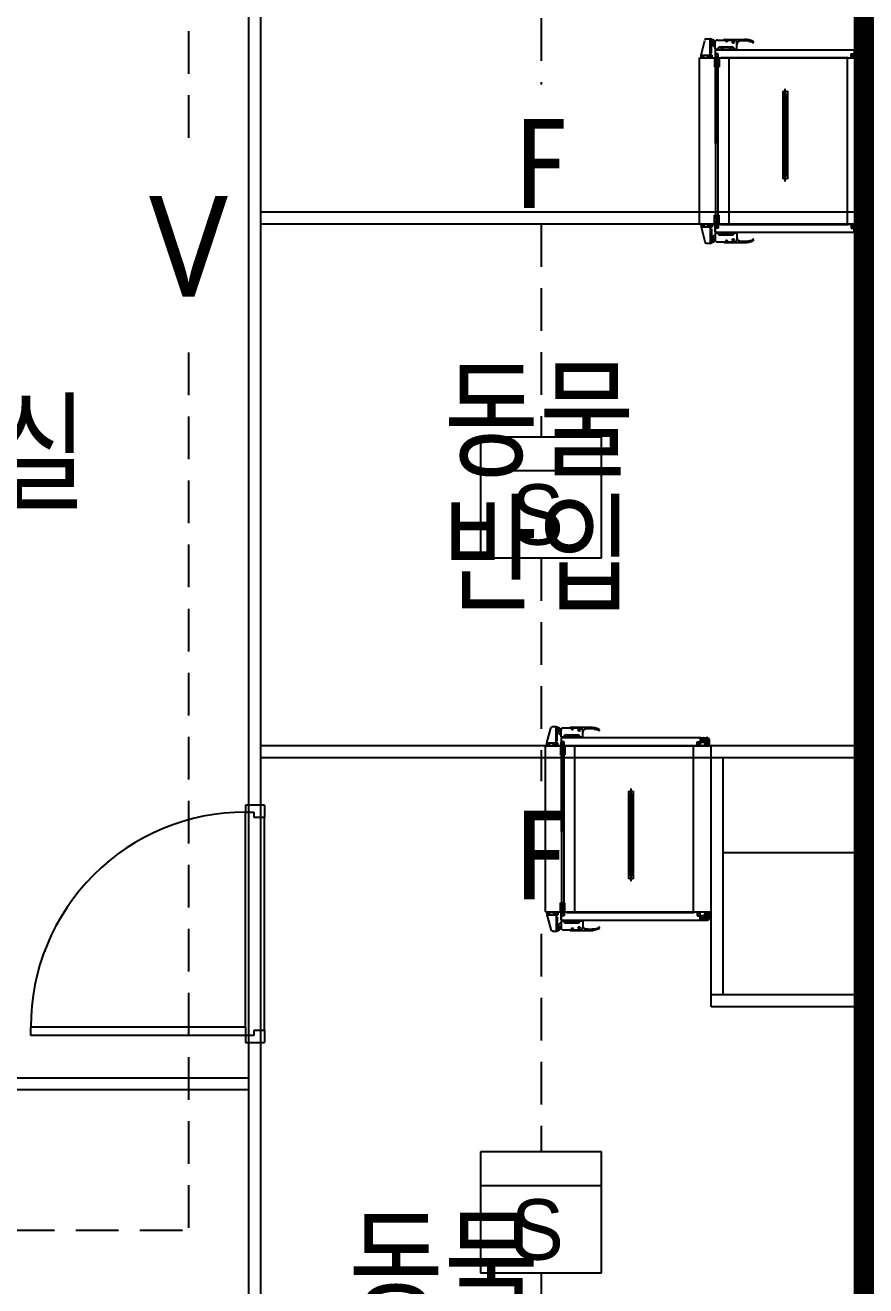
# Model space of a CAD drawing. Header units: millimetres. Extents: x 1710 to 94914, y 1329 to 63037.
# Drawn here: x 56738 to 60283, y 34068 to 39382 of the extents above; entities that cross this region are included whole.
import ezdxf
from ezdxf.enums import TextEntityAlignment as Align

# ---------------------------------------------------------------- set-up
doc = ezdxf.new("R2010")
doc.units = ezdxf.units.MM
doc.header["$LTSCALE"] = 120
doc.linetypes.add('HIDDENX2', pattern=[0.75, 0.5, -0.25])
for name, color, linetype in [('6구역', 51, 'Continuous'), ('ARCH', 9, 'Continuous'), ('DET', 2, 'Continuous'), ('DET-S', 2, 'Continuous'), ('fire', 2, 'Continuous'), ('fire-l', 4, 'Continuous'), ('STROBE', 1, 'Continuous')]:
    doc.layers.add(name, color=color, linetype=linetype)
doc.styles.add('GHD', font='')
doc.styles.add('ghs', font='')
doc.styles.add('SUKWOO', font='malgun.ttf')
doc.styles.add('돋움', font='')
doc.styles.get('GHD').set_extended_font_data('Dotum')
doc.styles.get('ghs').set_extended_font_data('Dotum')
doc.styles.get('돋움').set_extended_font_data('DotumChe')

# ---------------------------------------------------------------- blocks, each defined once
blk = doc.blocks.new('e-01')
at = {"layer": 'DET'}
for p, q in [((1.5, 1.5), (-1.5, 1.5)), ((-1.5, 1.5), (-1.5, -1.5)), ((1.5, -1.5), (1.5, 1.5)), ((1.5, 0.66), (-1.5, 0.66))]:
    blk.add_line(p, q, dxfattribs=at)
at = {"layer": 'DET-S'}
blk.add_line((-1.5, -1.5), (1.5, -1.5), dxfattribs=at)
at = {"layer": 'DET', "color": 1, "style": 'ghs'}
blk.add_text('S', height=1.5, dxfattribs=at).set_placement((-0.745, -1.172))

msp = doc.modelspace()

# ---------------------------------------------------------------- linework, layer by layer
at = {"layer": '6구역', "linetype": 'Continuous', "const_width": 100, "elevation": 0}
msp.add_lwpolyline([(50928.6, 27153), (53956.4, 27051.3), (56193.4, 27186.9), (57667.4, 27375.3), (59631.3, 27751.8), (59631.3, 21444.2), (62781.3, 21444.2), (62781.3, 24501.6), (66881.3, 24501.6), (66881.3, 29294.2), (71831.3, 29294.2), (71831.3, 31794.2), (66581.3, 31794.2), (66581.3, 39394.2), (62781.3, 39394.2), (62781.3, 44444), (60281.3, 44444), (60281.3, 31994.2), (50381.3, 31994.2)], dxfattribs=at)
at = {"layer": 'ARCH', "color": 9}
for p, q in [((57681.3, 32154.2, 0), (57681.3, 44234.2, 0)), ((57731.3, 32154.2, 0), (57731.3, 44234.2, 0)), ((60281.4, 43844.2, 0), (60281.3, 31994.2, 0)), ((60281.3, 40819.2, 0), (60281.3, 31994.2, 0)), ((59611.1, 39325.4, 0), (59626.6, 39325.4, 0)), ((59626.6, 39256.5, 0), (59626.6, 39325.4, 0)), ((59626.6, 39310.3, 0), (59626.6, 39324.4, 0)), ((59627.6, 39325.3, 0), (59629.2, 39325.3, 0)), ((59629.7, 39325.2, 0), (59640.8, 39317.9, 0)), ((59588, 39256.7, 0), (59604.3, 39318.5, 0)), ((59627.6, 39309.3, 0), (59638, 39309.3, 0)), ((59631.4, 39265, 0), (59631.4, 39309.3, 0)), ((59636.1, 39306.8, 0), (59636.1, 39303, 0)), ((59647.4, 39306.8, 0), (59636.1, 39306.8, 0)), ((59647.4, 39282, 0), (59647.4, 39310.3, 0)), ((59647.4, 39292.6, 0), (59647.4, 39292.6, 0)), ((59647.4, 39282, 0), (59739, 39282, 0)), ((59647.4, 39279.1, 0), (60234.2, 39279.1, 0)), ((59647.4, 39279.1, 0), (59647.4, 39246.1, 0)), ((59656.9, 39319.7, 0), (59729.5, 39319.7, 0)), ((59670.1, 39290.5, 0), (59716.3, 39290.5, 0)), ((59675.7, 39288.6, 0), (59673.8, 39290.5, 0)), ((59675.7, 39288.6, 0), (59679.5, 39288.6, 0)), ((59675.7, 39282, 0), (59675.7, 39288.6, 0)), ((59677.6, 39279.5, 0), (59677.6, 39292.5, 0)), ((59679.5, 39288.6, 0), (59681.4, 39290.5, 0)), ((59679.5, 39282, 0), (59679.5, 39288.6, 0)), ((59688, 39322.6, 0), (59770.9, 39322.6, 0)), ((59691.8, 39315, 0), (59699.3, 39315, 0)), ((59695.5, 39318.8, 0), (59695.5, 39311.2, 0)), ((59709.7, 39288.6, 0), (59707.8, 39290.5, 0)), ((59709.7, 39288.6, 0), (59713.5, 39288.6, 0)), ((59709.7, 39282, 0), (59709.7, 39288.6, 0)), ((59711.6, 39279.5, 0), (59711.6, 39292.5, 0)), ((59713.5, 39288.6, 0), (59715.4, 39290.5, 0)), ((59713.5, 39282, 0), (59713.5, 39288.6, 0)), ((59718.2, 39310.3, 0), (59729.5, 39310.3, 0)), ((59723.9, 39315.9, 0), (59723.9, 39304.6, 0)), ((59739, 39282, 0), (59739, 39310.3, 0)), ((59787.8, 39314.9, 0), (59802.8, 39311.9, 0)), ((59802.8, 39311.9, 0), (59808, 39311.2, 0)), ((59809, 39312.3, 0), (59808.9, 39312.8, 0)), ((60234.2, 39279.1, 0), (60234.2, 39246.1, 0)), ((60235.2, 39262.6, 0), (60235.2, 39275.8, 0)), ((60242.8, 39271.6, 0), (60235.2, 39271.6, 0)), ((60238, 39278.7, 0), (60263.5, 39278.7, 0)), ((60242.8, 39256.9, 0), (60242.8, 39281.1, 0)), ((60242.8, 39271.6, 0), (60244.6, 39274, 0)), ((60242.8, 39266.9, 0), (60242.8, 39271.6, 0)), ((60244.6, 39264.5, 0), (60244.6, 39274, 0)), ((60249.4, 39274, 0), (60244.6, 39274, 0)), ((60249.4, 39262.6, 0), (60249.4, 39275.8, 0)), ((60249.4, 39274.9, 0), (60249.4, 39264.5, 0)), ((60249.4, 39263.6, 0), (60249.4, 39274, 0)), ((60263.5, 39271.1, 0), (60263.5, 39279.6, 0)), ((59581.3, 39244.2, 0), (60281.3, 39244.2, 0)), ((59581.3, 38544.2, 0), (59581.3, 39244.2, 0)), ((59588, 39256.5, 0), (59634.2, 39256.5, 0)), ((59588, 39245.3, 0), (59588, 39256.4, 0)), ((59588, 39245.3, 0), (59634.2, 39245.3, 0)), ((59595.5, 39253.7, 0), (59592.7, 39256.5, 0)), ((59595.5, 39253.7, 0), (59599.3, 39253.7, 0)), ((59595.5, 39245.3, 0), (59595.5, 39253.7, 0)), ((59597.4, 39241.9, 0), (59597.4, 39259.4, 0)), ((59599.3, 39253.7, 0), (59602.1, 39256.5, 0)), ((59599.3, 39245.3, 0), (59599.3, 39253.7, 0)), ((59615.3, 39245.3, 0), (59615.3, 39256.5, 0)), ((59622.9, 39253.5, 0), (59620, 39256.4, 0)), ((59622.9, 39253.5, 0), (59626.7, 39253.5, 0)), ((59622.9, 39245.3, 0), (59622.9, 39253.5, 0)), ((59624.8, 39242.3, 0), (59624.8, 39259.4, 0)), ((59626.6, 39265, 0), (59631.4, 39265, 0)), ((59626.7, 39253.5, 0), (59629.5, 39256.4, 0)), ((59626.7, 39245.3, 0), (59626.7, 39253.5, 0)), ((59634.2, 39245.3, 0), (59634.2, 39256.5, 0)), ((59645, 39206.5, 0), (59663.9, 39244.2, 0)), ((59645, 39244.2, 0), (59663.9, 39206.5, 0)), ((59645, 39244.2, 0), (59645, 39206.5, 0)), ((59660.5, 39261, 0), (59647.4, 39261, 0)), ((59648.6, 39246.1, 0), (59647.4, 39246.1, 0)), ((59648.6, 39244.8, 0), (59648.6, 39259.4, 0)), ((59648.6, 39259.4, 0), (59659.2, 39259.4, 0)), ((59659.2, 39244.8, 0), (59648.6, 39244.8, 0)), ((59649.1, 39252.1, 0), (59648.8, 39251.8, 0)), ((59649.1, 39252.1, 0), (59648.8, 39252.1, 0)), ((59649.3, 39248.3, 0), (59649.1, 39247.7, 0)), ((59649.8, 39248, 0), (59649.1, 39247.7, 0)), ((59649.8, 39248, 0), (59649.3, 39248.3, 0)), ((59649.3, 39244.2, 0), (59668.1, 39244.2, 0)), ((59649.3, 39244.2, 0), (59668.1, 39244.2, 0)), ((59650.4, 39245, 0), (59649.8, 39245.1, 0)), ((59649.8, 39245.1, 0), (59649.9, 39244.8, 0)), ((59650.4, 39245, 0), (59650.2, 39244.8, 0)), ((59651.6, 39255.1, 0), (59651.4, 39254.5, 0)), ((59652.1, 39254.8, 0), (59651.4, 39254.5, 0)), ((59652.1, 39254.8, 0), (59651.6, 39255.1, 0)), ((59651.7, 39259.4, 0), (59651.8, 39259.3, 0)), ((59651.9, 39259.4, 0), (59651.8, 39259.3, 0)), ((59652.9, 39249.4, 0), (59653, 39248.5, 0)), ((59653.7, 39249.3, 0), (59652.9, 39249.4, 0)), ((59653.7, 39249.3, 0), (59653, 39248.5, 0)), ((59654.5, 39258.6, 0), (59654, 39258.7, 0)), ((59654, 39258.7, 0), (59654.1, 39258.1, 0)), ((59654.5, 39258.6, 0), (59654.1, 39258.1, 0)), ((59654.4, 39204.2, 0), (59654.4, 39247.7, 0)), ((59655.8, 39251.5, 0), (59655.3, 39251.6, 0)), ((59655.3, 39251.6, 0), (59655.4, 39251, 0)), ((59655.8, 39251.5, 0), (59655.4, 39251, 0)), ((59657.2, 39251.3, 0), (59657, 39250.7, 0)), ((59657.7, 39251, 0), (59657, 39250.7, 0)), ((59657.7, 39251, 0), (59657.2, 39251.3, 0)), ((59659.2, 39259.4, 0), (59659.2, 39244.8, 0)), ((59659.4, 39257.7, 0), (59659.3, 39257.6, 0)), ((59659.4, 39257.6, 0), (59659.3, 39257.6, 0)), ((59660.5, 39246.2, 0), (59660.5, 39261, 0)), ((59663.9, 39244.2, 0), (59663.9, 39206.5, 0)), ((59670.9, 39246.1, 0), (60208.4, 39246.1, 0)), ((59706.3, 38544.2, 0), (59706.3, 39244.2, 0)), ((60206.3, 38544.2, 0), (60206.3, 39244.2, 0)), ((60221.1, 39246.2, 0), (60221.1, 39261, 0)), ((60221.1, 39261, 0), (60234.1, 39261, 0)), ((60222.4, 39259.4, 0), (60222.4, 39244.8, 0)), ((60233, 39259.4, 0), (60222.4, 39259.4, 0)), ((60222.4, 39257.7, 0), (60222.4, 39257.6, 0)), ((60222.4, 39257.6, 0), (60222.4, 39257.6, 0)), ((60222.4, 39244.8, 0), (60233, 39244.8, 0)), ((60224.1, 39251, 0), (60224.5, 39251.3, 0)), ((60224.1, 39251, 0), (60224.7, 39250.7, 0)), ((60224.5, 39251.3, 0), (60224.7, 39250.7, 0)), ((60225.9, 39251.5, 0), (60226.5, 39251.6, 0)), ((60225.9, 39251.5, 0), (60226.4, 39251, 0)), ((60226.5, 39251.6, 0), (60226.4, 39251, 0)), ((60227.2, 39258.6, 0), (60227.8, 39258.7, 0)), ((60227.2, 39258.6, 0), (60227.7, 39258.1, 0)), ((60227.8, 39258.7, 0), (60227.7, 39258.1, 0)), ((60228, 39249.3, 0), (60228.9, 39249.4, 0)), ((60228, 39249.3, 0), (60228.8, 39248.5, 0)), ((60228.9, 39249.4, 0), (60228.8, 39248.5, 0)), ((60229.7, 39254.8, 0), (60230.2, 39255.1, 0)), ((60229.7, 39254.8, 0), (60230.4, 39254.5, 0)), ((60229.9, 39259.4, 0), (60230, 39259.3, 0)), ((60230, 39259.4, 0), (60230, 39259.3, 0)), ((60230.2, 39255.1, 0), (60230.4, 39254.5, 0)), ((60231.4, 39245, 0), (60232, 39245.1, 0)), ((60231.4, 39245, 0), (60231.6, 39244.8, 0)), ((60232, 39245.1, 0), (60231.9, 39244.8, 0)), ((60232, 39248, 0), (60232.5, 39248.3, 0)), ((60232, 39248, 0), (60232.7, 39247.7, 0)), ((60232.5, 39248.3, 0), (60232.7, 39247.7, 0)), ((60232.7, 39252.1, 0), (60233, 39251.8, 0)), ((60232.7, 39252.1, 0), (60233, 39252.1, 0)), ((60233, 39244.8, 0), (60233, 39259.4, 0)), ((60233, 39246.1, 0), (60234.2, 39246.1, 0)), ((60250.3, 39269.2, 0), (60235.2, 39269.2, 0)), ((60242.8, 39266.9, 0), (60235.2, 39266.9, 0)), ((60238, 39259.8, 0), (60263.5, 39259.8, 0)), ((60242.8, 39266.9, 0), (60244.6, 39264.5, 0)), ((60249.4, 39264.5, 0), (60244.6, 39264.5, 0)), ((60261.6, 39269.2, 0), (60253.1, 39269.2, 0)), ((60254.1, 39269.2, 0), (60254.1, 39259.9, 0)), ((60254.1, 39259.9, 0), (60254.1, 39252.2, 0)), ((60254.1, 39248.5, 0), (60254.1, 39252.2, 0)), ((60256.9, 39255.1, 0), (60270.1, 39255.1, 0)), ((60256.9, 39245.6, 0), (60270.1, 39245.6, 0)), ((60258.8, 39255.1, 0), (60258.8, 39250.4, 0)), ((60258.8, 39250.4, 0), (60268.2, 39250.4, 0)), ((60261.2, 39248.5, 0), (60258.8, 39250.4, 0)), ((60261.2, 39248.5, 0), (60265.9, 39248.5, 0)), ((60261.2, 39248.5, 0), (60261.2, 39245.6, 0)), ((60262.6, 39269.2, 0), (60264.5, 39269.2, 0)), ((60263.5, 39270.2, 0), (60263.5, 39268.3, 0)), ((60263.5, 39267.3, 0), (60263.5, 39258.9, 0)), ((60263.5, 39256.1, 0), (60263.5, 39244.5, 0)), ((60265.4, 39269.2, 0), (60273.9, 39269.2, 0)), ((60265.9, 39248.5, 0), (60268.2, 39250.4, 0)), ((60265.9, 39248.5, 0), (60265.9, 39245.6, 0)), ((60268.2, 39255.1, 0), (60268.2, 39250.4, 0)), ((60273, 39252.2, 0), (60273, 39269.2, 0)), ((60273, 39248.5, 0), (60273, 39252.2, 0)), ((60281.3, 38544.2, 0), (60281.3, 39244.2, 0)), ((59645, 39206.5, 0), (59663.9, 39206.5, 0)), ((59649.6, 39206.5, 0), (59649.6, 38582, 0)), ((59649.6, 38883.9, 0), (59649.6, 39206.5, 0)), ((59659.2, 39206.5, 0), (59659.2, 38582, 0)), ((59659.2, 38883.9, 0), (59659.2, 39206.5, 0)), ((59943, 38723.8, 0), (59943, 39114.6, 0)), ((59933.8, 38734.4, 0), (59933.8, 39104.1, 0)), ((59933.8, 39104.1, 0), (59952.3, 39104.1, 0)), ((59933.8, 39091.2, 0), (59952.3, 39091.2, 0)), ((59937, 38750.5, 0), (59937, 39087.9, 0)), ((59937, 39087.9, 0), (59949, 39087.9, 0)), ((59949, 39087.9, 0), (59949, 38750.5, 0)), ((59952.3, 39104.1, 0), (59952.3, 38734.4, 0)), ((59952.3, 38747.3, 0), (59933.8, 38747.3, 0)), ((59949, 38750.5, 0), (59937, 38750.5, 0)), ((59952.3, 38734.4, 0), (59933.8, 38734.4, 0)), ((60281.3, 38594.2, 0), (57731.3, 38594.2, 0)), ((59645, 38544.2, 0), (59645, 38582, 0)), ((59645, 38582, 0), (59663.9, 38544.2, 0)), ((59645, 38544.2, 0), (59663.9, 38582, 0)), ((59645, 38582, 0), (59663.9, 38582, 0)), ((59654.4, 38584.3, 0), (59654.4, 38540.7, 0)), ((59663.9, 38544.2, 0), (59663.9, 38582, 0)), ((60281.3, 38544.2, 0), (57731.3, 38544.2, 0)), ((59581.3, 38544.2, 0), (60281.3, 38544.2, 0)), ((59588, 38543.1, 0), (59634.2, 38543.1, 0)), ((59588, 38543.1, 0), (59588, 38532.1, 0)), ((59588, 38531.9, 0), (59634.2, 38531.9, 0)), ((59588, 38531.7, 0), (59604.3, 38469.9, 0)), ((59595.5, 38534.8, 0), (59592.7, 38531.9, 0)), ((59595.5, 38543.1, 0), (59595.5, 38534.8, 0)), ((59595.5, 38534.8, 0), (59599.3, 38534.8, 0)), ((59597.4, 38546.6, 0), (59597.4, 38529, 0)), ((59599.3, 38543.1, 0), (59599.3, 38534.8, 0)), ((59599.3, 38534.8, 0), (59602.1, 38531.9, 0)), ((59615.3, 38543.1, 0), (59615.3, 38531.9, 0)), ((59622.9, 38534.9, 0), (59620, 38532.1, 0)), ((59622.9, 38543.1, 0), (59622.9, 38534.9, 0)), ((59622.9, 38534.9, 0), (59626.7, 38534.9, 0)), ((59624.8, 38546.2, 0), (59624.8, 38529, 0)), ((59626.6, 38531.9, 0), (59626.6, 38463, 0)), ((59626.7, 38543.1, 0), (59626.7, 38534.9, 0)), ((59626.7, 38534.9, 0), (59629.5, 38532.1, 0)), ((59634.2, 38543.1, 0), (59634.2, 38531.9, 0)), ((59647.4, 38509.3, 0), (59647.4, 38542.3, 0)), ((59648.6, 38542.3, 0), (59647.4, 38542.3, 0)), ((59647.4, 38541.4, 0), (59647.4, 38509.3, 0)), ((59660.5, 38527.4, 0), (59647.4, 38527.4, 0)), ((59648.5, 38536.5, 0), (59648.2, 38536.8, 0)), ((59648.5, 38536.5, 0), (59648.2, 38536.5, 0)), ((59649.2, 38540.7, 0), (59648.5, 38540.9, 0)), ((59648.7, 38540.4, 0), (59648.5, 38540.9, 0)), ((59659.2, 38543.7, 0), (59648.6, 38543.7, 0)), ((59648.6, 38543.7, 0), (59648.6, 38529, 0)), ((59648.6, 38529, 0), (59659.2, 38529, 0)), ((59649.2, 38540.7, 0), (59648.7, 38540.4, 0)), ((59649.2, 38543.6, 0), (59649.3, 38543.9, 0)), ((59649.8, 38543.6, 0), (59649.2, 38543.6, 0)), ((59649.3, 38544.2, 0), (59668.1, 38544.2, 0)), ((59649.8, 38543.6, 0), (59649.6, 38543.9, 0)), ((59651.5, 38533.9, 0), (59650.8, 38534.1, 0)), ((59651, 38533.5, 0), (59650.8, 38534.1, 0)), ((59651.5, 38533.9, 0), (59651, 38533.5, 0)), ((59651.1, 38529.3, 0), (59651.2, 38529.4, 0)), ((59651.3, 38529.3, 0), (59651.2, 38529.4, 0)), ((59652.3, 38539.2, 0), (59652.4, 38540.1, 0)), ((59653.1, 38539.4, 0), (59652.3, 38539.2, 0)), ((59653.1, 38539.4, 0), (59652.4, 38540.1, 0)), ((59653.4, 38530, 0), (59653.5, 38530.6, 0)), ((59653.9, 38530, 0), (59653.4, 38530, 0)), ((59653.9, 38530, 0), (59653.5, 38530.6, 0)), ((59654.7, 38537.1, 0), (59654.8, 38537.7, 0)), ((59655.2, 38537.1, 0), (59654.7, 38537.1, 0)), ((59655.2, 38537.1, 0), (59654.8, 38537.7, 0)), ((59657.1, 38537.7, 0), (59656.4, 38537.9, 0)), ((59656.6, 38537.3, 0), (59656.4, 38537.9, 0)), ((59657.1, 38537.7, 0), (59656.6, 38537.3, 0)), ((59658.8, 38531, 0), (59658.7, 38531.1, 0)), ((59658.8, 38530.9, 0), (59658.7, 38531.1, 0)), ((59659.2, 38529, 0), (59659.2, 38543.7, 0)), ((59660.5, 38542.3, 0), (59660.5, 38527.4, 0)), ((59670.9, 38542.3, 0), (60208.4, 38542.3, 0)), ((60221.1, 38542.3, 0), (60221.1, 38527.4, 0)), ((60221.1, 38527.4, 0), (60234.1, 38527.4, 0)), ((60222.4, 38543.7, 0), (60233, 38543.7, 0)), ((60222.4, 38529, 0), (60222.4, 38543.7, 0)), ((60222.4, 38530.7, 0), (60222.4, 38530.8, 0)), ((60222.4, 38530.6, 0), (60222.4, 38530.8, 0)), ((60233, 38529, 0), (60222.4, 38529, 0)), ((60224.1, 38537.3, 0), (60224.7, 38537.6, 0)), ((60224.1, 38537.3, 0), (60224.5, 38537, 0)), ((60224.5, 38537, 0), (60224.7, 38537.6, 0)), ((60225.9, 38536.8, 0), (60226.4, 38537.4, 0)), ((60225.9, 38536.8, 0), (60226.5, 38536.8, 0)), ((60226.5, 38536.8, 0), (60226.4, 38537.4, 0)), ((60227.2, 38529.7, 0), (60227.7, 38530.3, 0)), ((60227.2, 38529.7, 0), (60227.8, 38529.7, 0)), ((60227.8, 38529.7, 0), (60227.7, 38530.3, 0)), ((60228, 38539.1, 0), (60228.8, 38539.8, 0)), ((60228, 38539.1, 0), (60228.9, 38538.9, 0)), ((60228.9, 38538.9, 0), (60228.8, 38539.8, 0)), ((60229.7, 38533.5, 0), (60230.4, 38533.8, 0)), ((60229.7, 38533.5, 0), (60230.2, 38533.2, 0)), ((60229.9, 38529, 0), (60230, 38529.1, 0)), ((60230, 38529, 0), (60230, 38529.1, 0)), ((60230.2, 38533.2, 0), (60230.4, 38533.8, 0)), ((60231.4, 38543.3, 0), (60231.6, 38543.6, 0)), ((60231.4, 38543.3, 0), (60232, 38543.3, 0)), ((60232, 38543.3, 0), (60231.9, 38543.6, 0)), ((60232, 38540.4, 0), (60232.7, 38540.6, 0)), ((60232, 38540.4, 0), (60232.5, 38540.1, 0)), ((60232.5, 38540.1, 0), (60232.7, 38540.6, 0)), ((60232.7, 38536.2, 0), (60233, 38536.5, 0)), ((60232.7, 38536.2, 0), (60233, 38536.2, 0)), ((60233, 38543.7, 0), (60233, 38529, 0)), ((60233, 38542.3, 0), (60234.2, 38542.3, 0)), ((60234.2, 38509.3, 0), (60234.2, 38542.3, 0)), ((60238, 38528.6, 0), (60263.5, 38528.6, 0)), ((60242.8, 38531.5, 0), (60242.8, 38507.3, 0)), ((60254.1, 38540, 0), (60254.1, 38536.2, 0)), ((60254.1, 38528.6, 0), (60254.1, 38536.2, 0)), ((60254.1, 38519.2, 0), (60254.1, 38528.6, 0)), ((60256.9, 38542.8, 0), (60270.1, 38542.8, 0)), ((60256.9, 38533.3, 0), (60270.1, 38533.3, 0)), ((60261.2, 38540, 0), (60258.8, 38538.1, 0)), ((60258.8, 38538.1, 0), (60268.2, 38538.1, 0)), ((60258.8, 38533.3, 0), (60258.8, 38538.1, 0)), ((60261.2, 38540, 0), (60261.2, 38542.8, 0)), ((60261.2, 38540, 0), (60265.9, 38540, 0)), ((60263.5, 38532.4, 0), (60263.5, 38544, 0)), ((60263.5, 38521.1, 0), (60263.5, 38529.6, 0)), ((60265.9, 38540, 0), (60265.9, 38542.8, 0)), ((60265.9, 38540, 0), (60268.2, 38538.1, 0)), ((60268.2, 38533.3, 0), (60268.2, 38538.1, 0)), ((60273, 38540, 0), (60273, 38536.2, 0)), ((60273, 38536.2, 0), (60273, 38519.2, 0)), ((59626.6, 38523.4, 0), (59631.4, 38523.4, 0)), ((59626.6, 38478.1, 0), (59626.6, 38464, 0)), ((59627.6, 38479.1, 0), (59638, 38479.1, 0)), ((59631.4, 38523.4, 0), (59631.4, 38479.1, 0)), ((59636.1, 38481.7, 0), (59636.1, 38485.4, 0)), ((59647.4, 38481.7, 0), (59636.1, 38481.7, 0)), ((59647.4, 38509.3, 0), (60234.2, 38509.3, 0)), ((59647.4, 38506.5, 0), (59739, 38506.5, 0)), ((59647.4, 38506.5, 0), (59647.4, 38478.1, 0)), ((59647.4, 38495.8, 0), (59647.4, 38495.8, 0)), ((59670.1, 38498, 0), (59716.3, 38498, 0)), ((59675.7, 38499.9, 0), (59673.8, 38498, 0)), ((59675.7, 38506.5, 0), (59675.7, 38499.9, 0)), ((59675.7, 38499.9, 0), (59679.5, 38499.9, 0)), ((59677.6, 38508.9, 0), (59677.6, 38495.9, 0)), ((59679.5, 38506.5, 0), (59679.5, 38499.9, 0)), ((59679.5, 38499.9, 0), (59681.4, 38498, 0)), ((59691.8, 38473.4, 0), (59699.3, 38473.4, 0)), ((59695.5, 38469.6, 0), (59695.5, 38477.2, 0)), ((59709.7, 38499.9, 0), (59707.8, 38498, 0)), ((59709.7, 38506.5, 0), (59709.7, 38499.9, 0)), ((59709.7, 38499.9, 0), (59713.5, 38499.9, 0)), ((59711.6, 38508.9, 0), (59711.6, 38495.9, 0)), ((59713.5, 38506.5, 0), (59713.5, 38499.9, 0)), ((59713.5, 38499.9, 0), (59715.4, 38498, 0)), ((59718.2, 38478.1, 0), (59729.5, 38478.1, 0)), ((59723.9, 38472.5, 0), (59723.9, 38483.8, 0)), ((59739, 38506.5, 0), (59739, 38478.1, 0)), ((59787.8, 38473.5, 0), (59802.8, 38476.5, 0)), ((59802.8, 38476.5, 0), (59808, 38477.2, 0)), ((59809, 38476.1, 0), (59808.9, 38475.7, 0)), ((60235.2, 38525.8, 0), (60235.2, 38512.6, 0)), ((60242.8, 38521.5, 0), (60235.2, 38521.5, 0)), ((60250.3, 38519.2, 0), (60235.2, 38519.2, 0)), ((60242.8, 38516.8, 0), (60235.2, 38516.8, 0)), ((60238, 38509.7, 0), (60263.5, 38509.7, 0)), ((60242.8, 38521.5, 0), (60244.6, 38523.9, 0)), ((60242.8, 38521.5, 0), (60242.8, 38516.8, 0)), ((60242.8, 38516.8, 0), (60244.6, 38514.5, 0)), ((60244.6, 38523.9, 0), (60244.6, 38514.5, 0)), ((60249.4, 38523.9, 0), (60244.6, 38523.9, 0)), ((60249.4, 38514.5, 0), (60244.6, 38514.5, 0)), ((60249.4, 38525.8, 0), (60249.4, 38512.6, 0)), ((60249.4, 38524.9, 0), (60249.4, 38514.5, 0)), ((60249.4, 38513.5, 0), (60249.4, 38523.9, 0)), ((60261.6, 38519.2, 0), (60253.1, 38519.2, 0)), ((60262.6, 38519.2, 0), (60264.5, 38519.2, 0)), ((60263.5, 38518.2, 0), (60263.5, 38520.1, 0)), ((60263.5, 38517.3, 0), (60263.5, 38508.8, 0)), ((60265.4, 38519.2, 0), (60273.9, 38519.2, 0)), ((59611.1, 38463, 0), (59626.6, 38463, 0)), ((59627.6, 38463.2, 0), (59629.2, 38463.2, 0)), ((59629.7, 38463.2, 0), (59640.8, 38470.5, 0)), ((59656.9, 38468.7, 0), (59729.5, 38468.7, 0)), ((59688, 38465.9, 0), (59770.9, 38465.9, 0)), ((58938, 36356.7, 0), (58954.3, 36418.5, 0)), ((58961.1, 36425.4, 0), (58976.6, 36425.4, 0)), ((58976.6, 36356.5, 0), (58976.6, 36425.4, 0)), ((58976.6, 36410.3, 0), (58976.6, 36424.4, 0)), ((58977.6, 36425.3, 0), (58979.2, 36425.3, 0)), ((58977.6, 36409.3, 0), (58988, 36409.3, 0)), ((58979.7, 36425.2, 0), (58990.8, 36417.9, 0)), ((58981.4, 36365, 0), (58981.4, 36409.3, 0)), ((58986.1, 36406.8, 0), (58986.1, 36403, 0)), ((58997.4, 36406.8, 0), (58986.1, 36406.8, 0)), ((58997.4, 36382, 0), (58997.4, 36410.3, 0)), ((59006.9, 36419.7, 0), (59079.5, 36419.7, 0)), ((59038, 36422.6, 0), (59120.9, 36422.6, 0)), ((59041.8, 36415, 0), (59049.3, 36415, 0)), ((59045.5, 36418.8, 0), (59045.5, 36411.2, 0)), ((59068.2, 36410.3, 0), (59079.5, 36410.3, 0)), ((59073.9, 36415.9, 0), (59073.9, 36404.6, 0)), ((59089, 36382, 0), (59089, 36410.3, 0)), ((59137.8, 36414.9, 0), (59152.8, 36411.9, 0)), ((59152.8, 36411.9, 0), (59158, 36411.2, 0)), ((59159, 36412.3, 0), (59158.9, 36412.8, 0)), ((58938, 36356.5, 0), (58984.2, 36356.5, 0)), ((58938, 36345.3, 0), (58938, 36356.4, 0)), ((58945.5, 36353.7, 0), (58942.7, 36356.5, 0)), ((58945.5, 36353.7, 0), (58949.3, 36353.7, 0)), ((58945.5, 36345.3, 0), (58945.5, 36353.7, 0)), ((58947.4, 36341.9, 0), (58947.4, 36359.4, 0)), ((58949.3, 36353.7, 0), (58952.1, 36356.5, 0)), ((58949.3, 36345.3, 0), (58949.3, 36353.7, 0)), ((58965.3, 36345.3, 0), (58965.3, 36356.5, 0)), ((58972.9, 36353.5, 0), (58970, 36356.4, 0)), ((58972.9, 36353.5, 0), (58976.7, 36353.5, 0)), ((58972.9, 36345.3, 0), (58972.9, 36353.5, 0)), ((58974.8, 36342.3, 0), (58974.8, 36359.4, 0)), ((58976.6, 36365, 0), (58981.4, 36365, 0)), ((58976.7, 36353.5, 0), (58979.5, 36356.4, 0)), ((58976.7, 36345.3, 0), (58976.7, 36353.5, 0)), ((58984.2, 36345.3, 0), (58984.2, 36356.5, 0)), ((58997.4, 36392.6, 0), (58997.4, 36392.6, 0)), ((58997.4, 36382, 0), (59089, 36382, 0)), ((58997.4, 36379.1, 0), (59584.2, 36379.1, 0)), ((58997.4, 36379.1, 0), (58997.4, 36346.1, 0)), ((59010.5, 36361, 0), (58997.4, 36361, 0)), ((58998.6, 36344.8, 0), (58998.6, 36359.4, 0)), ((58998.6, 36359.4, 0), (59009.2, 36359.4, 0)), ((58999.1, 36352.1, 0), (58998.8, 36351.8, 0)), ((58999.1, 36352.1, 0), (58998.8, 36352.1, 0)), ((58999.3, 36348.3, 0), (58999.1, 36347.7, 0)), ((58999.8, 36348, 0), (58999.1, 36347.7, 0)), ((58999.8, 36348, 0), (58999.3, 36348.3, 0)), ((59001.6, 36355.1, 0), (59001.4, 36354.5, 0)), ((59002.1, 36354.8, 0), (59001.4, 36354.5, 0)), ((59002.1, 36354.8, 0), (59001.6, 36355.1, 0)), ((59001.7, 36359.4, 0), (59001.8, 36359.3, 0)), ((59001.9, 36359.4, 0), (59001.8, 36359.3, 0)), ((59002.9, 36349.4, 0), (59003, 36348.5, 0)), ((59003.7, 36349.3, 0), (59002.9, 36349.4, 0)), ((59003.7, 36349.3, 0), (59003, 36348.5, 0)), ((59004.5, 36358.6, 0), (59004, 36358.7, 0)), ((59004, 36358.7, 0), (59004.1, 36358.1, 0)), ((59004.5, 36358.6, 0), (59004.1, 36358.1, 0)), ((59005.8, 36351.5, 0), (59005.3, 36351.6, 0)), ((59005.3, 36351.6, 0), (59005.4, 36351, 0)), ((59005.8, 36351.5, 0), (59005.4, 36351, 0)), ((59007.2, 36351.3, 0), (59007, 36350.7, 0)), ((59007.7, 36351, 0), (59007, 36350.7, 0)), ((59007.7, 36351, 0), (59007.2, 36351.3, 0)), ((59009.2, 36359.4, 0), (59009.2, 36344.8, 0)), ((59009.4, 36357.7, 0), (59009.3, 36357.6, 0)), ((59009.4, 36357.6, 0), (59009.3, 36357.6, 0)), ((59010.5, 36346.2, 0), (59010.5, 36361, 0)), ((59020.1, 36390.5, 0), (59066.3, 36390.5, 0)), ((59025.7, 36388.6, 0), (59023.8, 36390.5, 0)), ((59025.7, 36388.6, 0), (59029.5, 36388.6, 0)), ((59025.7, 36382, 0), (59025.7, 36388.6, 0)), ((59027.6, 36379.5, 0), (59027.6, 36392.5, 0)), ((59029.5, 36388.6, 0), (59031.4, 36390.5, 0)), ((59029.5, 36382, 0), (59029.5, 36388.6, 0)), ((59059.7, 36388.6, 0), (59057.8, 36390.5, 0)), ((59059.7, 36388.6, 0), (59063.5, 36388.6, 0)), ((59059.7, 36382, 0), (59059.7, 36388.6, 0)), ((59061.6, 36379.5, 0), (59061.6, 36392.5, 0)), ((59063.5, 36388.6, 0), (59065.4, 36390.5, 0)), ((59063.5, 36382, 0), (59063.5, 36388.6, 0)), ((59571.1, 36346.2, 0), (59571.1, 36361, 0)), ((59571.1, 36361, 0), (59584.1, 36361, 0)), ((59572.4, 36359.4, 0), (59572.4, 36344.8, 0)), ((59583, 36359.4, 0), (59572.4, 36359.4, 0)), ((59572.4, 36357.7, 0), (59572.4, 36357.6, 0)), ((59572.4, 36357.6, 0), (59572.4, 36357.6, 0)), ((59574.1, 36351, 0), (59574.5, 36351.3, 0)), ((59574.1, 36351, 0), (59574.7, 36350.7, 0)), ((59574.5, 36351.3, 0), (59574.7, 36350.7, 0)), ((59575.9, 36351.5, 0), (59576.5, 36351.6, 0)), ((59575.9, 36351.5, 0), (59576.4, 36351, 0)), ((59576.5, 36351.6, 0), (59576.4, 36351, 0)), ((59577.2, 36358.6, 0), (59577.8, 36358.7, 0)), ((59577.2, 36358.6, 0), (59577.7, 36358.1, 0)), ((59577.8, 36358.7, 0), (59577.7, 36358.1, 0)), ((59578, 36349.3, 0), (59578.9, 36349.4, 0)), ((59578, 36349.3, 0), (59578.8, 36348.5, 0)), ((59578.9, 36349.4, 0), (59578.8, 36348.5, 0)), ((59579.7, 36354.8, 0), (59580.2, 36355.1, 0)), ((59579.7, 36354.8, 0), (59580.4, 36354.5, 0)), ((59579.9, 36359.4, 0), (59580, 36359.3, 0)), ((59580, 36359.4, 0), (59580, 36359.3, 0)), ((59580.2, 36355.1, 0), (59580.4, 36354.5, 0)), ((59582, 36348, 0), (59582.5, 36348.3, 0)), ((59582, 36348, 0), (59582.7, 36347.7, 0)), ((59582.5, 36348.3, 0), (59582.7, 36347.7, 0)), ((59582.7, 36352.1, 0), (59583, 36351.8, 0)), ((59582.7, 36352.1, 0), (59583, 36352.1, 0)), ((59583, 36344.8, 0), (59583, 36359.4, 0)), ((59584.2, 36379.1, 0), (59584.2, 36346.1, 0)), ((59585.2, 36362.6, 0), (59585.2, 36375.8, 0)), ((59592.8, 36371.6, 0), (59585.2, 36371.6, 0)), ((59600.3, 36369.2, 0), (59585.2, 36369.2, 0)), ((59592.8, 36366.9, 0), (59585.2, 36366.9, 0)), ((59588, 36378.7, 0), (59613.5, 36378.7, 0)), ((59588, 36359.8, 0), (59613.5, 36359.8, 0)), ((59592.8, 36356.9, 0), (59592.8, 36381.1, 0)), ((59592.8, 36371.6, 0), (59594.6, 36374, 0)), ((59592.8, 36366.9, 0), (59592.8, 36371.6, 0)), ((59592.8, 36366.9, 0), (59594.6, 36364.5, 0)), ((59594.6, 36364.5, 0), (59594.6, 36374, 0)), ((59599.4, 36374, 0), (59594.6, 36374, 0)), ((59599.4, 36364.5, 0), (59594.6, 36364.5, 0)), ((59599.4, 36362.6, 0), (59599.4, 36375.8, 0)), ((59599.4, 36374.9, 0), (59599.4, 36364.5, 0)), ((59599.4, 36363.6, 0), (59599.4, 36374, 0)), ((59611.6, 36369.2, 0), (59603.1, 36369.2, 0)), ((59604.1, 36369.2, 0), (59604.1, 36359.9, 0)), ((59604.1, 36359.9, 0), (59604.1, 36352.2, 0)), ((59604.1, 36348.5, 0), (59604.1, 36352.2, 0)), ((59606.9, 36355.1, 0), (59620.1, 36355.1, 0)), ((59608.8, 36355.1, 0), (59608.8, 36350.4, 0)), ((59608.8, 36350.4, 0), (59618.2, 36350.4, 0)), ((59611.2, 36348.5, 0), (59608.8, 36350.4, 0)), ((59611.2, 36348.5, 0), (59615.9, 36348.5, 0)), ((59611.2, 36348.5, 0), (59611.2, 36345.6, 0)), ((59612.6, 36369.2, 0), (59614.5, 36369.2, 0)), ((59613.5, 36371.1, 0), (59613.5, 36379.6, 0)), ((59613.5, 36370.2, 0), (59613.5, 36368.3, 0)), ((59613.5, 36367.3, 0), (59613.5, 36358.9, 0)), ((59613.5, 36356.1, 0), (59613.5, 36344.5, 0)), ((59615.4, 36369.2, 0), (59623.9, 36369.2, 0)), ((59615.9, 36348.5, 0), (59618.2, 36350.4, 0)), ((59615.9, 36348.5, 0), (59615.9, 36345.6, 0)), ((59618.2, 36355.1, 0), (59618.2, 36350.4, 0)), ((59623, 36352.2, 0), (59623, 36369.2, 0)), ((59623, 36348.5, 0), (59623, 36352.2, 0)), ((60281.3, 36344.2, 0), (57731.3, 36344.2, 0)), ((58931.3, 36344.2, 0), (59631.3, 36344.2, 0)), ((58931.3, 35644.2, 0), (58931.3, 36344.2, 0)), ((58938, 36345.3, 0), (58984.2, 36345.3, 0)), ((58995, 36306.5, 0), (59013.9, 36344.2, 0)), ((58995, 36344.2, 0), (59013.9, 36306.5, 0)), ((58995, 36344.2, 0), (58995, 36306.5, 0)), ((58995, 36306.5, 0), (59013.9, 36306.5, 0)), ((58998.6, 36346.1, 0), (58997.4, 36346.1, 0)), ((59009.2, 36344.8, 0), (58998.6, 36344.8, 0)), ((58999.3, 36344.2, 0), (59018.1, 36344.2, 0)), ((58999.3, 36344.2, 0), (59018.1, 36344.2, 0)), ((58999.6, 36306.5, 0), (58999.6, 35682, 0)), ((58999.6, 35983.9, 0), (58999.6, 36306.5, 0)), ((59000.4, 36345, 0), (58999.8, 36345.1, 0)), ((58999.8, 36345.1, 0), (58999.9, 36344.8, 0)), ((59000.4, 36345, 0), (59000.2, 36344.8, 0)), ((59004.4, 36304.2, 0), (59004.4, 36347.7, 0)), ((59009.2, 36306.5, 0), (59009.2, 35682, 0)), ((59009.2, 35983.9, 0), (59009.2, 36306.5, 0)), ((59013.9, 36344.2, 0), (59013.9, 36306.5, 0)), ((59020.9, 36346.1, 0), (59558.4, 36346.1, 0)), ((59056.3, 35644.2, 0), (59056.3, 36344.2, 0)), ((59556.3, 35644.2, 0), (59556.3, 36344.2, 0)), ((59572.4, 36344.8, 0), (59583, 36344.8, 0)), ((59581.4, 36345, 0), (59582, 36345.1, 0)), ((59581.4, 36345, 0), (59581.6, 36344.8, 0)), ((59582, 36345.1, 0), (59581.9, 36344.8, 0)), ((59583, 36346.1, 0), (59584.2, 36346.1, 0)), ((59606.9, 36345.6, 0), (59620.1, 36345.6, 0)), ((59631.3, 35644.2, 0), (59631.3, 36344.2, 0)), ((60281.3, 36294.2, 0), (57731.3, 36294.2, 0)), ((59631.3, 35244.2, 0), (59631.3, 36294.2, 0)), ((59681.3, 35294.2, 0), (59681.3, 36294.2, 0)), ((59283.8, 35784.4, 0), (59283.8, 36154.1, 0)), ((59283.8, 36154.1, 0), (59302.3, 36154.1, 0)), ((59283.8, 36141.2, 0), (59302.3, 36141.2, 0)), ((59287, 35800.5, 0), (59287, 36137.9, 0)), ((59287, 36137.9, 0), (59299, 36137.9, 0)), ((59293, 35773.8, 0), (59293, 36164.6, 0)), ((59299, 36137.9, 0), (59299, 35800.5, 0)), ((59302.3, 36154.1, 0), (59302.3, 35784.4, 0)), ((57666.3, 36094.2, 0), (57666.3, 36064.8, 0)), ((57746.3, 36094.2, 0), (57666.3, 36094.2, 0)), ((57731.3, 36094.2, 0), (57681.3, 36094.2, 0)), ((57746.3, 36094.2, 0), (57746.3, 36044.3, 0)), ((57666.3, 36064.8, 0), (57702.2, 36064.8, 0)), ((57666.3, 35158.8, 0), (57666.3, 36064.8, 0)), ((57702.2, 36064.8, 0), (57702.2, 36044.3, 0)), ((57702.2, 36064.8, 0), (57702.2, 36044.3, 0)), ((57702.2, 36044.3, 0), (57746.3, 36044.3, 0)), ((57746.3, 35144.1, 0), (57746.3, 36044.3, 0)), ((59681.3, 35894.2, 0), (60281.3, 35894.2, 0)), ((59681.3, 35294.2, 0), (59681.3, 35894.2, 0)), ((59681.3, 35894.2, 0), (60281.3, 35894.2, 0)), ((59681.3, 35294.2, 0), (59681.3, 35894.2, 0)), ((60281.3, 35894.2, 0), (60281.3, 35294.2, 0)), ((60281.3, 35894.2, 0), (60281.3, 35294.2, 0)), ((59302.3, 35797.3, 0), (59283.8, 35797.3, 0)), ((59302.3, 35784.4, 0), (59283.8, 35784.4, 0)), ((59299, 35800.5, 0), (59287, 35800.5, 0)), ((58995, 35644.2, 0), (58995, 35682, 0)), ((58995, 35682, 0), (59013.9, 35644.2, 0)), ((58995, 35644.2, 0), (59013.9, 35682, 0)), ((58995, 35682, 0), (59013.9, 35682, 0)), ((59004.4, 35684.3, 0), (59004.4, 35640.7, 0)), ((59013.9, 35644.2, 0), (59013.9, 35682, 0)), ((58931.3, 35644.2, 0), (59631.3, 35644.2, 0)), ((58938, 35643.1, 0), (58984.2, 35643.1, 0)), ((58938, 35643.1, 0), (58938, 35632.1, 0)), ((58938, 35631.9, 0), (58984.2, 35631.9, 0)), ((58938, 35631.7, 0), (58954.3, 35569.9, 0)), ((58945.5, 35634.8, 0), (58942.7, 35631.9, 0)), ((58945.5, 35643.1, 0), (58945.5, 35634.8, 0)), ((58945.5, 35634.8, 0), (58949.3, 35634.8, 0)), ((58947.4, 35646.6, 0), (58947.4, 35629, 0)), ((58949.3, 35643.1, 0), (58949.3, 35634.8, 0)), ((58949.3, 35634.8, 0), (58952.1, 35631.9, 0)), ((58965.3, 35643.1, 0), (58965.3, 35631.9, 0)), ((58972.9, 35634.9, 0), (58970, 35632.1, 0)), ((58972.9, 35643.1, 0), (58972.9, 35634.9, 0)), ((58972.9, 35634.9, 0), (58976.7, 35634.9, 0)), ((58974.8, 35646.2, 0), (58974.8, 35629, 0)), ((58976.6, 35631.9, 0), (58976.6, 35563, 0)), ((58976.6, 35623.4, 0), (58981.4, 35623.4, 0)), ((58976.7, 35643.1, 0), (58976.7, 35634.9, 0)), ((58976.7, 35634.9, 0), (58979.5, 35632.1, 0)), ((58981.4, 35623.4, 0), (58981.4, 35579.1, 0)), ((58984.2, 35643.1, 0), (58984.2, 35631.9, 0)), ((58997.4, 35609.3, 0), (58997.4, 35642.3, 0)), ((58998.6, 35642.3, 0), (58997.4, 35642.3, 0)), ((58997.4, 35641.4, 0), (58997.4, 35609.3, 0)), ((59010.5, 35627.4, 0), (58997.4, 35627.4, 0)), ((58997.4, 35609.3, 0), (59584.2, 35609.3, 0)), ((58997.4, 35606.5, 0), (59089, 35606.5, 0)), ((58997.4, 35606.5, 0), (58997.4, 35578.1, 0)), ((58998.5, 35636.5, 0), (58998.2, 35636.8, 0)), ((58998.5, 35636.5, 0), (58998.2, 35636.5, 0)), ((58999.2, 35640.7, 0), (58998.5, 35640.9, 0)), ((58998.7, 35640.4, 0), (58998.5, 35640.9, 0)), ((59009.2, 35643.7, 0), (58998.6, 35643.7, 0)), ((58998.6, 35643.7, 0), (58998.6, 35629, 0)), ((58998.6, 35629, 0), (59009.2, 35629, 0)), ((58999.2, 35640.7, 0), (58998.7, 35640.4, 0)), ((58999.2, 35643.6, 0), (58999.3, 35643.9, 0)), ((58999.8, 35643.6, 0), (58999.2, 35643.6, 0)), ((58999.3, 35644.2, 0), (59018.1, 35644.2, 0)), ((58999.8, 35643.6, 0), (58999.6, 35643.9, 0)), ((59001.5, 35633.9, 0), (59000.8, 35634.1, 0)), ((59001, 35633.5, 0), (59000.8, 35634.1, 0)), ((59001.5, 35633.9, 0), (59001, 35633.5, 0)), ((59001.1, 35629.3, 0), (59001.2, 35629.4, 0)), ((59001.3, 35629.3, 0), (59001.2, 35629.4, 0)), ((59002.3, 35639.2, 0), (59002.4, 35640.1, 0)), ((59003.1, 35639.4, 0), (59002.3, 35639.2, 0)), ((59003.1, 35639.4, 0), (59002.4, 35640.1, 0)), ((59003.4, 35630, 0), (59003.5, 35630.6, 0)), ((59003.9, 35630, 0), (59003.4, 35630, 0)), ((59003.9, 35630, 0), (59003.5, 35630.6, 0)), ((59004.7, 35637.1, 0), (59004.8, 35637.7, 0)), ((59005.2, 35637.1, 0), (59004.7, 35637.1, 0)), ((59005.2, 35637.1, 0), (59004.8, 35637.7, 0)), ((59007.1, 35637.7, 0), (59006.4, 35637.9, 0)), ((59006.6, 35637.3, 0), (59006.4, 35637.9, 0)), ((59007.1, 35637.7, 0), (59006.6, 35637.3, 0)), ((59008.8, 35631, 0), (59008.7, 35631.1, 0)), ((59008.8, 35630.9, 0), (59008.7, 35631.1, 0)), ((59009.2, 35629, 0), (59009.2, 35643.7, 0)), ((59010.5, 35642.3, 0), (59010.5, 35627.4, 0)), ((59020.9, 35642.3, 0), (59558.4, 35642.3, 0)), ((59025.7, 35606.5, 0), (59025.7, 35599.9, 0)), ((59027.6, 35608.9, 0), (59027.6, 35595.9, 0)), ((59029.5, 35606.5, 0), (59029.5, 35599.9, 0)), ((59059.7, 35606.5, 0), (59059.7, 35599.9, 0)), ((59061.6, 35608.9, 0), (59061.6, 35595.9, 0)), ((59063.5, 35606.5, 0), (59063.5, 35599.9, 0)), ((59089, 35606.5, 0), (59089, 35578.1, 0)), ((59571.1, 35642.3, 0), (59571.1, 35627.4, 0)), ((59571.1, 35627.4, 0), (59584.1, 35627.4, 0)), ((59572.4, 35643.7, 0), (59583, 35643.7, 0)), ((59572.4, 35629, 0), (59572.4, 35643.7, 0)), ((59572.4, 35630.7, 0), (59572.4, 35630.8, 0)), ((59572.4, 35630.6, 0), (59572.4, 35630.8, 0)), ((59583, 35629, 0), (59572.4, 35629, 0)), ((59574.1, 35637.3, 0), (59574.7, 35637.6, 0)), ((59574.1, 35637.3, 0), (59574.5, 35637, 0)), ((59574.5, 35637, 0), (59574.7, 35637.6, 0)), ((59575.9, 35636.8, 0), (59576.4, 35637.4, 0)), ((59575.9, 35636.8, 0), (59576.5, 35636.8, 0)), ((59576.5, 35636.8, 0), (59576.4, 35637.4, 0)), ((59577.2, 35629.7, 0), (59577.7, 35630.3, 0)), ((59577.2, 35629.7, 0), (59577.8, 35629.7, 0)), ((59577.8, 35629.7, 0), (59577.7, 35630.3, 0)), ((59578, 35639.1, 0), (59578.8, 35639.8, 0)), ((59578, 35639.1, 0), (59578.9, 35638.9, 0)), ((59578.9, 35638.9, 0), (59578.8, 35639.8, 0)), ((59579.7, 35633.5, 0), (59580.4, 35633.8, 0)), ((59579.7, 35633.5, 0), (59580.2, 35633.2, 0)), ((59579.9, 35629, 0), (59580, 35629.1, 0)), ((59580, 35629, 0), (59580, 35629.1, 0)), ((59580.2, 35633.2, 0), (59580.4, 35633.8, 0)), ((59581.4, 35643.3, 0), (59581.6, 35643.6, 0)), ((59581.4, 35643.3, 0), (59582, 35643.3, 0)), ((59582, 35643.3, 0), (59581.9, 35643.6, 0)), ((59582, 35640.4, 0), (59582.7, 35640.6, 0)), ((59582, 35640.4, 0), (59582.5, 35640.1, 0)), ((59582.5, 35640.1, 0), (59582.7, 35640.6, 0)), ((59582.7, 35636.2, 0), (59583, 35636.5, 0)), ((59582.7, 35636.2, 0), (59583, 35636.2, 0)), ((59583, 35643.7, 0), (59583, 35629, 0)), ((59583, 35642.3, 0), (59584.2, 35642.3, 0)), ((59584.2, 35609.3, 0), (59584.2, 35642.3, 0)), ((59585.2, 35625.8, 0), (59585.2, 35612.6, 0)), ((59592.8, 35621.5, 0), (59585.2, 35621.5, 0)), ((59600.3, 35619.2, 0), (59585.2, 35619.2, 0)), ((59592.8, 35616.8, 0), (59585.2, 35616.8, 0)), ((59588, 35628.6, 0), (59613.5, 35628.6, 0)), ((59588, 35609.7, 0), (59613.5, 35609.7, 0)), ((59592.8, 35631.5, 0), (59592.8, 35607.3, 0)), ((59592.8, 35621.5, 0), (59594.6, 35623.9, 0)), ((59592.8, 35621.5, 0), (59592.8, 35616.8, 0)), ((59592.8, 35616.8, 0), (59594.6, 35614.5, 0)), ((59594.6, 35623.9, 0), (59594.6, 35614.5, 0)), ((59599.4, 35623.9, 0), (59594.6, 35623.9, 0)), ((59599.4, 35614.5, 0), (59594.6, 35614.5, 0)), ((59599.4, 35625.8, 0), (59599.4, 35612.6, 0)), ((59599.4, 35624.9, 0), (59599.4, 35614.5, 0)), ((59599.4, 35613.5, 0), (59599.4, 35623.9, 0)), ((59611.6, 35619.2, 0), (59603.1, 35619.2, 0)), ((59604.1, 35640, 0), (59604.1, 35636.2, 0)), ((59604.1, 35628.6, 0), (59604.1, 35636.2, 0)), ((59604.1, 35619.2, 0), (59604.1, 35628.6, 0)), ((59606.9, 35642.8, 0), (59620.1, 35642.8, 0)), ((59606.9, 35633.3, 0), (59620.1, 35633.3, 0)), ((59611.2, 35640, 0), (59608.8, 35638.1, 0)), ((59608.8, 35638.1, 0), (59618.2, 35638.1, 0)), ((59608.8, 35633.3, 0), (59608.8, 35638.1, 0)), ((59611.2, 35640, 0), (59611.2, 35642.8, 0)), ((59611.2, 35640, 0), (59615.9, 35640, 0)), ((59612.6, 35619.2, 0), (59614.5, 35619.2, 0)), ((59613.5, 35632.4, 0), (59613.5, 35644, 0)), ((59613.5, 35621.1, 0), (59613.5, 35629.6, 0)), ((59613.5, 35618.2, 0), (59613.5, 35620.1, 0)), ((59613.5, 35617.3, 0), (59613.5, 35608.8, 0)), ((59615.4, 35619.2, 0), (59623.9, 35619.2, 0)), ((59615.9, 35640, 0), (59615.9, 35642.8, 0)), ((59615.9, 35640, 0), (59618.2, 35638.1, 0)), ((59618.2, 35633.3, 0), (59618.2, 35638.1, 0)), ((59623, 35640, 0), (59623, 35636.2, 0)), ((59623, 35636.2, 0), (59623, 35619.2, 0)), ((58961.1, 35563, 0), (58976.6, 35563, 0)), ((58976.6, 35578.1, 0), (58976.6, 35564, 0)), ((58977.6, 35579.1, 0), (58988, 35579.1, 0)), ((58977.6, 35563.2, 0), (58979.2, 35563.2, 0)), ((58979.7, 35563.2, 0), (58990.8, 35570.5, 0)), ((58986.1, 35581.7, 0), (58986.1, 35585.4, 0)), ((58997.4, 35581.7, 0), (58986.1, 35581.7, 0)), ((58997.4, 35595.8, 0), (58997.4, 35595.8, 0)), ((59006.9, 35568.7, 0), (59079.5, 35568.7, 0)), ((59020.1, 35598, 0), (59066.3, 35598, 0)), ((59025.7, 35599.9, 0), (59023.8, 35598, 0)), ((59025.7, 35599.9, 0), (59029.5, 35599.9, 0)), ((59029.5, 35599.9, 0), (59031.4, 35598, 0)), ((59038, 35565.9, 0), (59120.9, 35565.9, 0)), ((59041.8, 35573.4, 0), (59049.3, 35573.4, 0)), ((59045.5, 35569.7, 0), (59045.5, 35577.2, 0)), ((59059.7, 35599.9, 0), (59057.8, 35598, 0)), ((59059.7, 35599.9, 0), (59063.5, 35599.9, 0)), ((59063.5, 35599.9, 0), (59065.4, 35598, 0)), ((59068.2, 35578.1, 0), (59079.5, 35578.1, 0)), ((59073.9, 35572.5, 0), (59073.9, 35583.8, 0)), ((59137.8, 35573.5, 0), (59152.8, 35576.5, 0)), ((59152.8, 35576.5, 0), (59158, 35577.2, 0)), ((59159, 35576.1, 0), (59158.9, 35575.7, 0)), ((60231.3, 35294.2, 0), (59631.3, 35294.2, 0)), ((60281.3, 35294.2, 0), (59681.3, 35294.2, 0)), ((60281.3, 35294.2, 0), (59681.3, 35294.2, 0)), ((60281.3, 35244.2, 0), (59631.3, 35244.2, 0)), ((57666.3, 35158.8, 0), (56761.1, 35158.8, 0)), ((56761.1, 35123.6, 0), (56761.1, 35158.8, 0)), ((57666.3, 35158.8, 0), (57666.3, 35123.6, 0)), ((57702.2, 35144.1, 0), (57702.2, 35123.6, 0)), ((57746.3, 35144.1, 0), (57702.2, 35144.1, 0)), ((57746.3, 35144.1, 0), (57746.3, 35094.2, 0)), ((57666.3, 35123.6, 0), (56761.1, 35123.6, 0)), ((57666.3, 35123.6, 0), (57666.3, 35094.2, 0)), ((57702.2, 35123.6, 0), (57666.3, 35123.6, 0)), ((57666.3, 35094.2, 0), (57746.3, 35094.2, 0)), ((57681.3, 35094.2, 0), (57731.3, 35094.2, 0)), ((57681.3, 35094.2, 0), (57731.3, 35094.2, 0)), ((57681.3, 34944.2, 0), (52631.3, 34944.2, 0)), ((57681.3, 34894.2, 0), (52581.3, 34894.2, 0))]:
    msp.add_line(p, q, dxfattribs=at)
for centre, radius in [((59638, 39314.1, 0), 4.72), ((59695.5, 39315, 0), 2.83), ((59723.9, 39310.3, 0), 3.78), ((60263.5, 39269.2, 0), 4.72), ((59638, 38474.4, 0), 4.72), ((59695.5, 38473.4, 0), 2.83), ((59723.9, 38478.1, 0), 3.78), ((60263.5, 38519.2, 0), 4.72), ((58988, 36414.1, 0), 4.72), ((59045.5, 36415, 0), 2.83), ((59073.9, 36410.3, 0), 3.78), ((59613.5, 36369.2, 0), 4.72), ((59613.5, 35619.2, 0), 4.72), ((58988, 35574.4, 0), 4.72), ((59045.5, 35573.4, 0), 2.83), ((59073.9, 35578.1, 0), 3.78)]:
    msp.add_circle(centre, radius, dxfattribs=at)
for centre, radius, start, end in [((59613.3, 39316.2, 0), 9.44, 103.291, 165.1906), ((59627.6, 39324.3, 0), 0.944, 90, 180), ((59629.2, 39324.3, 0), 0.944, 56.5746, 90), ((59627.6, 39310.3, 0), 0.944, 180, 270), ((59638, 39314.1, 0), 6.13, 230.2849, 95.4886), ((59647.4, 39303, 0), 11.3, 180, 270), ((59656.9, 39310.3, 0), 9.44, 90, 180), ((59670.1, 39277.2, 0), 13.2, 90, 159.0752), ((59688, 39319.7, 0), 2.83, 90, 180), ((59716.3, 39277.2, 0), 13.2, 20.9248, 90), ((59729.5, 39310.3, 0), 9.44, 0, 90), ((59752.6, 39301.6, 0), 13.6, 98.0288, 183.2112), ((59768.4, 39156.7, 0), 159.4, 83.0055, 96.3938), ((59768.5, 39231.1, 0), 91.5, 64.1354, 88.469), ((59814.2, 39313.7, 0), 9.21, 194.6916, 212.6875), ((59807.2, 39309.2, 0), 0.944, 212.6875, 284.9003), ((59806.7, 39311.1, 0), 2.83, 284.9003, 43.7331), ((59808.1, 39312.1, 0), 0.944, 266.0665, 11.6237), ((59808, 39312.6, 0), 0.944, 11.6237, 64.4727), ((60238, 39275.8, 0), 2.83, 90, 180), ((60246.5, 39275.8, 0), 2.83, 0, 90), ((60263.5, 39269.2, 0), 9.44, 90, 180), ((60263.5, 39269.2, 0), 9.44, 0, 90), ((59588.9, 39256.4, 0), 0.944, 165.1906, 180), ((60238, 39262.6, 0), 2.83, 180, 270), ((60246.5, 39262.6, 0), 2.83, 270, 0), ((60256.9, 39252.2, 0), 2.83, 90, 180), ((60256.9, 39248.5, 0), 2.83, 180, 270), ((60263.5, 39269.2, 0), 9.44, 270, 0), ((60270.1, 39252.2, 0), 2.83, 0, 90), ((60270.1, 39248.5, 0), 2.83, 270, 0), ((59588.9, 38532.1, 0), 0.944, 180, 194.8094), ((60238, 38525.8, 0), 2.83, 90, 180), ((60246.5, 38525.8, 0), 2.83, 0, 90), ((60256.9, 38540, 0), 2.83, 90, 180), ((60256.9, 38536.2, 0), 2.83, 180, 270), ((60263.5, 38519.2, 0), 9.44, 0, 90), ((60270.1, 38540, 0), 2.83, 0, 90), ((60270.1, 38536.2, 0), 2.83, 270, 0), ((59627.6, 38478.1, 0), 0.944, 90, 180), ((59638, 38474.4, 0), 6.13, 264.5114, 129.7151), ((59647.4, 38485.4, 0), 11.3, 90, 180), ((59656.9, 38478.1, 0), 9.44, 180, 270), ((59670.1, 38511.2, 0), 13.2, 200.9248, 270), ((59716.3, 38511.2, 0), 13.2, 270, 339.0752), ((59729.5, 38478.1, 0), 9.44, 270, 0), ((59752.6, 38486.8, 0), 13.6, 176.7888, 261.9712), ((59768.4, 38631.7, 0), 159.4, 263.6062, 276.9945), ((59768.5, 38557.3, 0), 91.5, 271.531, 295.8646), ((59814.2, 38474.7, 0), 9.21, 147.3125, 165.3084), ((59807.2, 38479.2, 0), 0.944, 75.0997, 147.3125), ((59806.7, 38477.4, 0), 2.83, 316.2669, 75.0997), ((59808.1, 38476.3, 0), 0.944, 348.3763, 93.9335), ((59808, 38475.9, 0), 0.944, 295.5273, 348.3763), ((60238, 38512.6, 0), 2.83, 180, 270), ((60246.5, 38512.6, 0), 2.83, 270, 0), ((60263.5, 38519.2, 0), 9.44, 180, 270), ((60263.5, 38519.2, 0), 9.44, 270, 0), ((59613.3, 38472.2, 0), 9.44, 194.8094, 256.709), ((59627.6, 38464.1, 0), 0.944, 180, 270), ((59629.2, 38464.1, 0), 0.944, 270, 303.4254), ((59688, 38468.7, 0), 2.83, 180, 270), ((58963.3, 36416.2, 0), 9.44, 103.291, 165.1906), ((58977.6, 36424.3, 0), 0.944, 90, 180), ((58977.6, 36410.3, 0), 0.944, 180, 270), ((58979.2, 36424.3, 0), 0.944, 56.5746, 90), ((58988, 36414.1, 0), 6.13, 230.2849, 95.4886), ((58997.4, 36403, 0), 11.3, 180, 270), ((59006.9, 36410.3, 0), 9.44, 90, 180), ((59038, 36419.7, 0), 2.83, 90, 180), ((59079.5, 36410.3, 0), 9.44, 0, 90), ((59102.6, 36401.6, 0), 13.6, 98.0288, 183.2112), ((59118.4, 36256.7, 0), 159.4, 83.0055, 96.3938), ((59118.5, 36331.1, 0), 91.5, 64.1354, 88.469), ((59164.2, 36413.7, 0), 9.21, 194.6916, 212.6875), ((59157.2, 36409.2, 0), 0.944, 212.6875, 284.9003), ((59156.7, 36411.1, 0), 2.83, 284.9003, 43.7331), ((59158.1, 36412.1, 0), 0.944, 266.0665, 11.6237), ((59158, 36412.6, 0), 0.944, 11.6237, 64.4727), ((58938.9, 36356.4, 0), 0.944, 165.1906, 180), ((59020.1, 36377.2, 0), 13.2, 90, 159.0752), ((59066.3, 36377.2, 0), 13.2, 20.9248, 90), ((59588, 36375.8, 0), 2.83, 90, 180), ((59588, 36362.6, 0), 2.83, 180, 270), ((59596.5, 36375.8, 0), 2.83, 0, 90), ((59596.5, 36362.6, 0), 2.83, 270, 0), ((59613.5, 36369.2, 0), 9.44, 90, 180), ((59606.9, 36352.2, 0), 2.83, 90, 180), ((59606.9, 36348.5, 0), 2.83, 180, 270), ((59613.5, 36369.2, 0), 9.44, 0, 90), ((59613.5, 36369.2, 0), 9.44, 270, 0), ((59620.1, 36352.2, 0), 2.83, 0, 90), ((59620.1, 36348.5, 0), 2.83, 270, 0), ((57665.8, 35160.2, 0), 904.7, 89.9639, 180.0849), ((58938.9, 35632.1, 0), 0.944, 180, 194.8094), ((59020.1, 35611.2, 0), 13.2, 200.9248, 270), ((59066.3, 35611.2, 0), 13.2, 270, 339.0752), ((59588, 35625.8, 0), 2.83, 90, 180), ((59588, 35612.6, 0), 2.83, 180, 270), ((59596.5, 35625.8, 0), 2.83, 0, 90), ((59596.5, 35612.6, 0), 2.83, 270, 0), ((59606.9, 35640, 0), 2.83, 90, 180), ((59606.9, 35636.2, 0), 2.83, 180, 270), ((59613.5, 35619.2, 0), 9.44, 180, 270), ((59613.5, 35619.2, 0), 9.44, 0, 90), ((59613.5, 35619.2, 0), 9.44, 270, 0), ((59620.1, 35640, 0), 2.83, 0, 90), ((59620.1, 35636.2, 0), 2.83, 270, 0), ((58963.3, 35572.2, 0), 9.44, 194.8094, 256.709), ((58977.6, 35578.1, 0), 0.944, 90, 180), ((58977.6, 35564.1, 0), 0.944, 180, 270), ((58979.2, 35564.1, 0), 0.944, 270, 303.4254), ((58988, 35574.4, 0), 6.13, 264.5114, 129.7151), ((58997.4, 35585.4, 0), 11.3, 90, 180), ((59006.9, 35578.1, 0), 9.44, 180, 270), ((59038, 35568.7, 0), 2.83, 180, 270), ((59079.5, 35578.1, 0), 9.44, 270, 0), ((59102.6, 35586.8, 0), 13.6, 176.7888, 261.9712), ((59118.4, 35731.7, 0), 159.4, 263.6062, 276.9945), ((59118.5, 35657.3, 0), 91.5, 271.531, 295.8646), ((59164.2, 35574.7, 0), 9.21, 147.3125, 165.3084), ((59157.2, 35579.2, 0), 0.944, 75.0997, 147.3125), ((59156.7, 35577.4, 0), 2.83, 316.2669, 75.0997), ((59158.1, 35576.3, 0), 0.944, 348.3763, 93.9335), ((59158, 35575.9, 0), 0.944, 295.5273, 348.3763)]:
    msp.add_arc(centre, radius, start, end, dxfattribs=at)
at = {"layer": 'fire-l', "color": 3, "linetype": 'HIDDENX2', "ltscale": 3}
for p, q in [((57426.3, 42597.7, 0), (57426.3, 38818.9, 0)), ((57426.3, 38002.7, 0), (57426.3, 34302.7, 0)), ((54791.3, 34302.7, 0), (57426.3, 34302.7, 0))]:
    msp.add_line(p, q, dxfattribs=at)
at = {"layer": 'fire-l', "linetype": 'HIDDENX2', "ltscale": 3}
for p, q in [((58913.1, 39951.9, 0), (58913.1, 39132.7, 0)), ((58913.1, 38544.2, 0), (58913.1, 37646.4, 0)), ((58913.1, 37136.4, 0), (58913.1, 36196.2, 0)), ((58913.1, 35552.7, 0), (58913.1, 34632.4, 0)), ((58913.1, 34122.4, 0), (58913.1, 32872.3, 0))]:
    msp.add_line(p, q, dxfattribs=at)

# ---------------------------------------------------------------- block references
at = {"layer": 'fire-l', "xscale": 170, "yscale": 170, "zscale": 170}
for p in [(58913.1, 37391.4, 0), (58913.1, 34377.4, 0)]:
    msp.add_blockref('e-01', p, dxfattribs=at)

# ---------------------------------------------------------------- texts
at = {"layer": 'ARCH', "color": 9, "style": 'GHD', "width": 0.8}
for s, p in [('동물', (58503.7, 37521.9, 0)), ('배아처리실', (54991.6, 37383.5, 0)), ('반입', (58497, 36956.3, 0)), ('동물', (58101.7, 33942.3, 0))]:
    msp.add_text(s, height=400, dxfattribs=at).set_placement(p)
at = {"layer": 'fire', "linetype": 'HIDDENX2', "ltscale": 2, "style": '돋움'}
for p in [(58913.1, 38799.1, 0), (58913.1, 35884.4, 0)]:
    msp.add_text('F', height=375, dxfattribs=at).set_placement(p, align=Align.MIDDLE)
at = {"layer": 'STROBE', "style": 'SUKWOO'}
msp.add_text('V', height=425, dxfattribs=at).set_placement((57426.3, 38450.2, 0), align=Align.MIDDLE)

doc.saveas('drawing.dxf')
